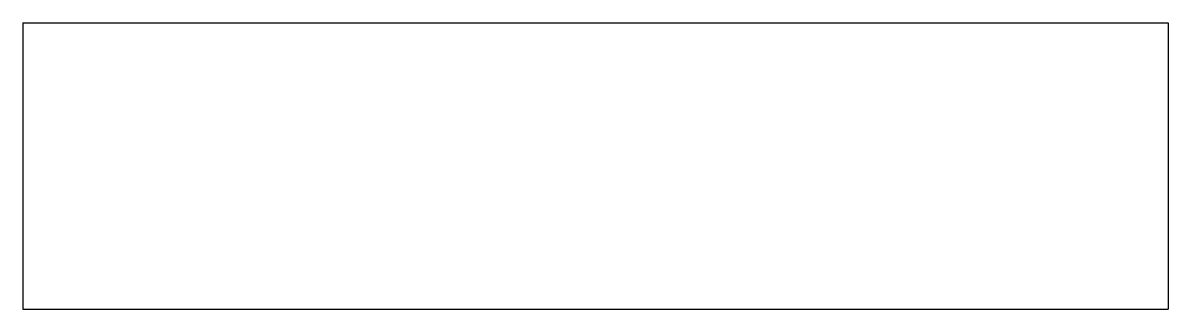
# Model space of a CAD drawing. Extents: x 0 to 14, y -21 to -17.5.
import ezdxf

# ---------------------------------------------------------------- set-up
doc = ezdxf.new("R2010")
doc.units = 0
doc.layers.add('MODELSKETCH_VISIBLE', color=7, linetype='CONTINUOUS')

msp = doc.modelspace()

# ---------------------------------------------------------------- linework, layer by layer
at = {"layer": 'MODELSKETCH_VISIBLE'}
for p, q in [((0, -17.5), (14, -17.5)), ((0, -17.5), (0, -21)), ((14, -17.5), (14, -21)), ((0, -21), (14, -21))]:
    msp.add_line(p, q, dxfattribs=at)

doc.saveas('drawing.dxf')
